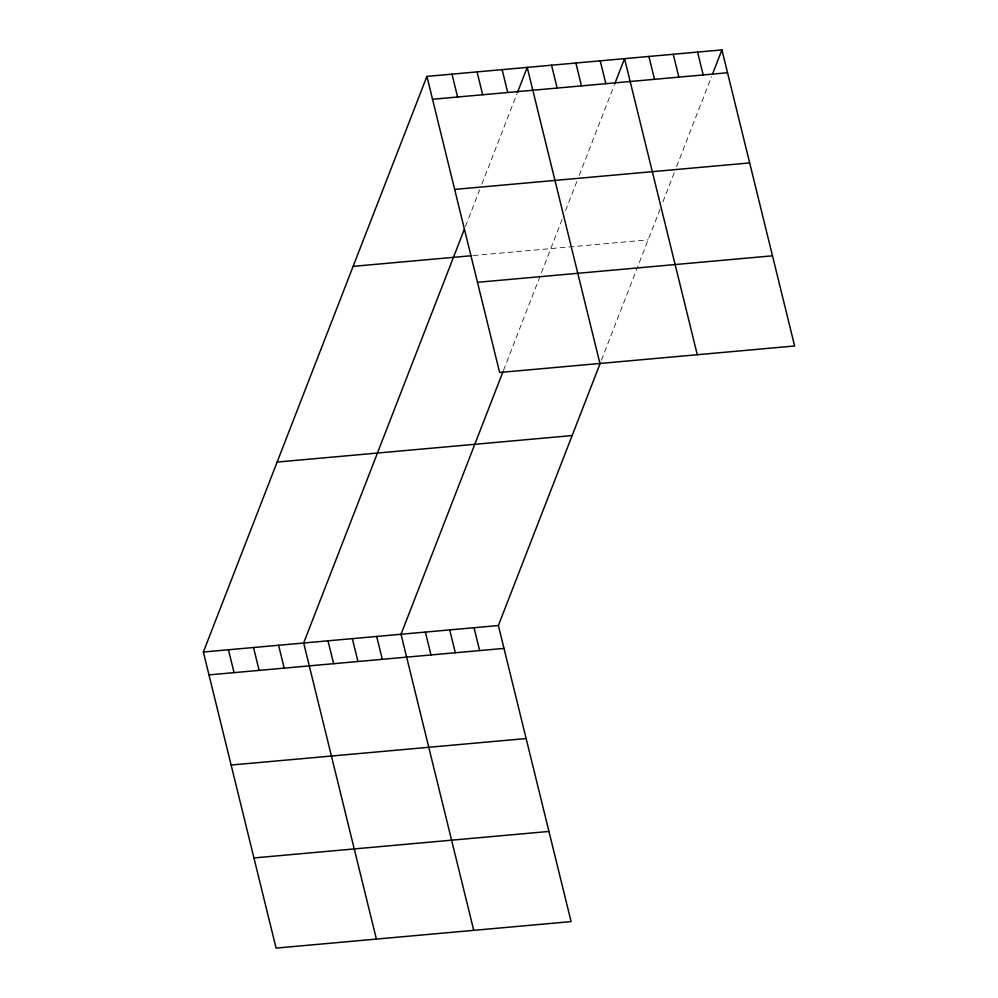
<?xml version="1.0" encoding="UTF-8"?>
<svg xmlns="http://www.w3.org/2000/svg" width="998" height="998" viewBox="0 0 998 998"><rect width="100%" height="100%" fill="white"/><g stroke="black" fill="none" stroke-linecap="round" stroke-linejoin="round"><path stroke-width="0.75" stroke-dasharray="4.99 3.74" d="M465.455 226.384L479.664 189.807M481.847 184.181L516.827 94.124M503.503 370.37L562.81 217.639M565.542 210.603L577.019 181.062M579.202 175.436L614.182 85.379M601.42 360.178L660.165 208.894M662.897 201.87L674.374 172.317M676.557 166.691L711.524 76.634M473.214 255.563L648.139 239.857"/><path stroke-width="1.5" d="M600.285 363.085L498.376 625.521L571.093 921.603L276.084 948.1L203.367 652.018L426.907 76.397L721.916 49.9L794.633 345.982L499.624 372.479L426.907 76.397M464.369 229.203L303.666 643.011L376.396 939.093M517.376 92.714L527.206 67.39L599.935 363.472M502.942 371.83L401.021 634.266L473.738 930.348M614.718 83.969L624.561 58.645L697.278 354.727M712.622 73.815L721.916 49.9M432.521 99.264L727.53 72.754M454.664 189.42L749.673 162.923M353.142 266.354L471.692 255.7M477.481 282.309L772.489 255.812M277.132 462.062L572.141 435.565M203.367 652.018L498.376 625.521M208.981 674.885L503.99 648.388M231.124 765.042L526.133 738.545M253.941 857.943L548.95 831.434M697.577 52.083L703.191 74.95M673.238 54.266L678.852 77.133M648.9 56.462L654.513 79.316M600.222 60.828L605.836 83.695M575.883 63.011L581.497 85.878M551.545 65.207L557.158 88.061M502.131 69.635L507.745 92.502M477.056 71.893L482.67 94.748M451.982 74.151L457.595 97.006M474.038 627.705L479.651 650.571M449.699 629.9L455.313 652.754M425.36 632.083L430.974 654.938M376.683 636.45L382.296 659.316M352.344 638.645L357.958 661.499M328.005 640.828L333.619 663.682M278.592 645.269L284.205 668.124M253.517 647.515L259.131 670.382M228.442 649.773L234.056 672.627"/></g></svg>
